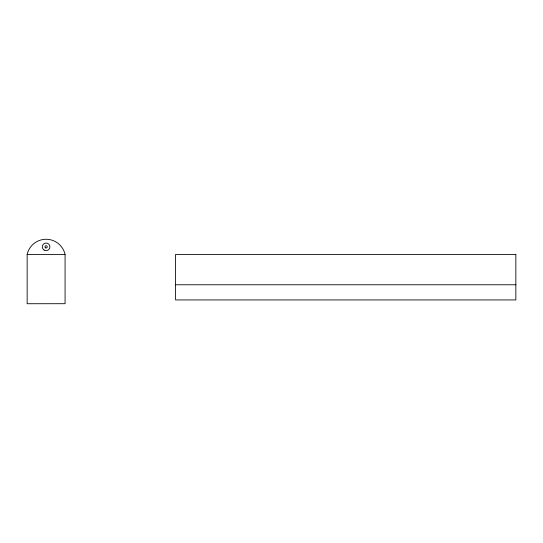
<?xml version="1.0" encoding="UTF-8"?>
<svg xmlns="http://www.w3.org/2000/svg" width="543" height="543" viewBox="0 0 543 543"><rect width="100%" height="100%" fill="white"/><g stroke="black" fill="none" stroke-linecap="round" stroke-linejoin="round"><path stroke-width="0.81" d="M27.15 254.436L65.072 254.436L65.072 303.7L27.15 303.734L27.15 254.436A19.433 19.433 0 0 1 65.072 254.436M175.586 284.77L515.85 284.77M515.85 254.436L175.586 254.436L175.586 299.94L515.85 299.94L515.85 254.436M45.544 247.839A1.14 1.14 0 0 0 47.248 246.855A1.14 1.14 0 0 0 45.544 245.864A1.14 1.14 0 0 0 45.544 247.839M44.098 250.065A3.794 3.794 0 0 0 49.902 246.984A3.794 3.794 0 0 0 44.329 243.502A3.794 3.794 0 0 0 44.098 250.065"/></g></svg>
